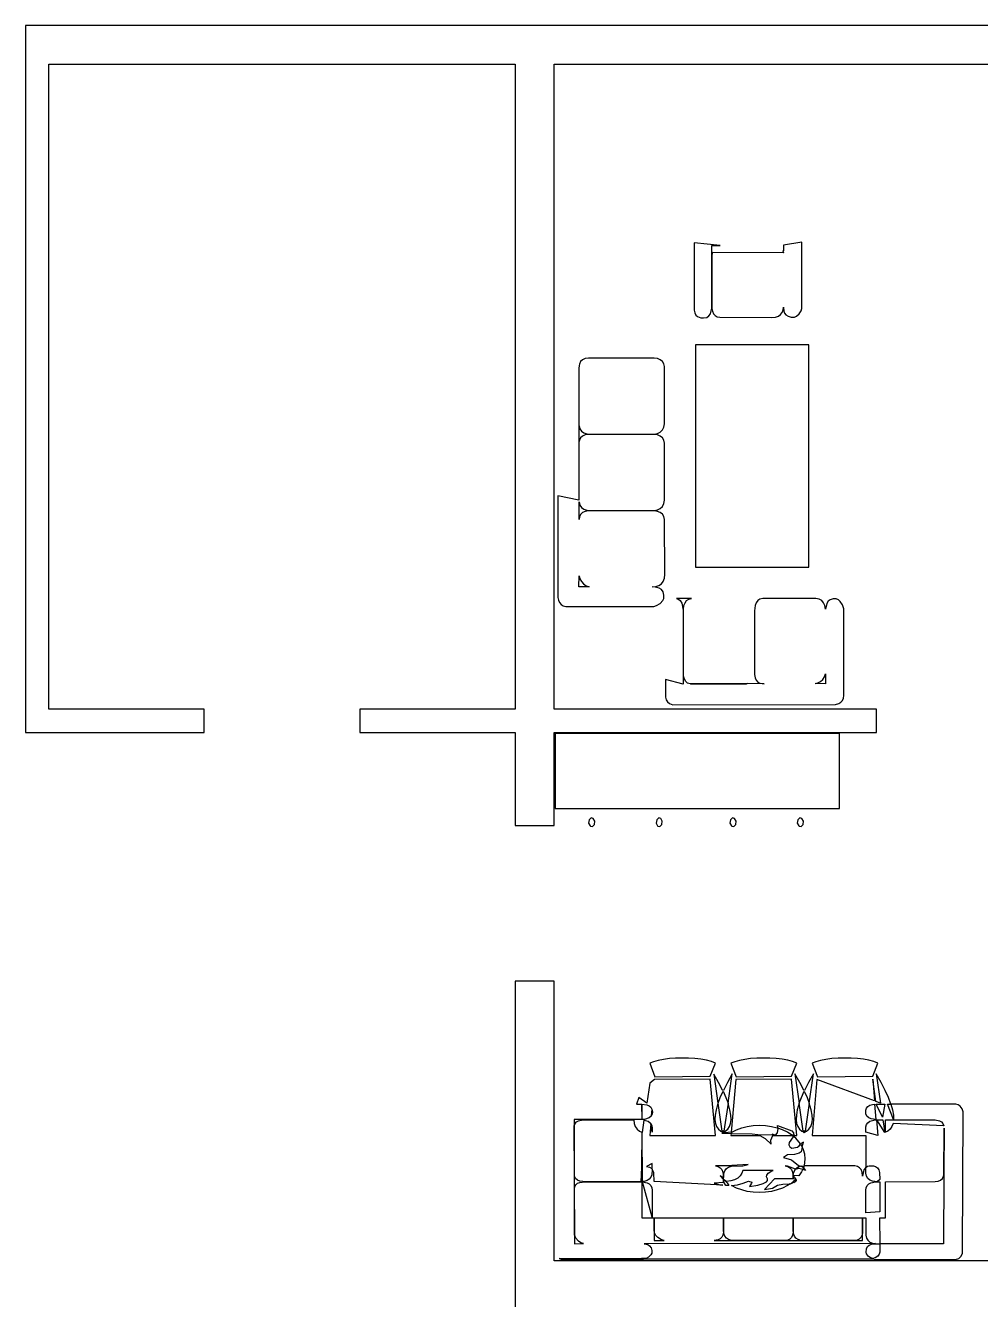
# Model space of a CAD drawing. Header units: metres. Extents: x -12.3 to 21.7, y -8.9 to 7.5.
# Drawn here: x -12.35 to -6.21, y -0.75 to 7.45 of the extents above; entities that cross this region are included whole.
import ezdxf

# ---------------------------------------------------------------- set-up
doc = ezdxf.new("R2010")
doc.units = ezdxf.units.M

msp = doc.modelspace()

# ---------------------------------------------------------------- linework, layer by layer
for p, q in [((10.35, 7.45), (-12.35, 7.45)), ((-12.35, 7.45), (-12.35, 2.9)), ((-12.2, 3.05), (-12.2, 7.2)), ((-12.2, 7.2), (-9.2, 7.2)), ((-9.2, 7.2), (-9.2, 3.05)), ((-8.95, 3.05), (-8.95, 7.2)), ((-8.95, 7.2), (-5.175, 7.2)), ((-7.8821, 6.0344), (-8.0494, 6.0503)), ((-8.0494, 6.0503), (-8.0489, 5.6184)), ((-7.9346, 6.0341), (-7.8821, 6.0344)), ((-7.9346, 5.6314), (-7.9346, 6.0341)), ((-7.9314, 5.9882), (-7.9346, 5.973)), ((-7.4743, 5.9876), (-7.9314, 5.9882)), ((-7.4734, 5.9992), (-7.4769, 5.9998)), ((-7.4769, 5.9998), (-7.4743, 5.9876)), ((-7.3549, 6.0554), (-7.4734, 6.035)), ((-7.4734, 6.035), (-7.4734, 5.9992)), ((-7.3555, 5.6285), (-7.3549, 6.0554)), ((-7.9346, 5.973), (-7.9342, 5.629)), ((-8.0489, 5.6184), (-8.0451, 5.5999)), ((-8.0451, 5.5999), (-8.0377, 5.5861)), ((-8.0377, 5.5861), (-8.027, 5.5765)), ((-8.027, 5.5765), (-8.0057, 5.5688)), ((-7.9676, 5.5711), (-7.953, 5.5805)), ((-7.953, 5.5805), (-7.9434, 5.5935)), ((-7.9434, 5.5935), (-7.9346, 5.6314)), ((-7.9342, 5.629), (-7.9309, 5.6102)), ((-7.9309, 5.6102), (-7.9242, 5.595)), ((-7.9242, 5.595), (-7.914, 5.5834)), ((-7.914, 5.5834), (-7.9002, 5.5756)), ((-7.5257, 5.5732), (-7.5066, 5.5791)), ((-7.5066, 5.5791), (-7.4919, 5.5888)), ((-7.4919, 5.5888), (-7.4816, 5.6022)), ((-7.4816, 5.6022), (-7.4754, 5.6192)), ((-7.4754, 5.6192), (-7.4734, 5.636)), ((-7.4734, 5.636), (-7.4714, 5.6121)), ((-7.4714, 5.6121), (-7.4666, 5.5981)), ((-7.4666, 5.5981), (-7.4577, 5.5866)), ((-7.4577, 5.5866), (-7.4437, 5.5782)), ((-7.4437, 5.5782), (-7.4233, 5.5736)), ((-7.4039, 5.5737), (-7.3908, 5.5787)), ((-7.3908, 5.5787), (-7.3729, 5.5934)), ((-7.3729, 5.5934), (-7.3599, 5.6137)), ((-7.3599, 5.6137), (-7.3555, 5.6285)), ((-8.0057, 5.5688), (-7.9883, 5.5675)), ((-7.9883, 5.5675), (-7.9676, 5.5711)), ((-7.9002, 5.5756), (-7.8827, 5.5717)), ((-7.8827, 5.5717), (-7.5493, 5.5712)), ((-7.5493, 5.5712), (-7.5257, 5.5732)), ((-7.4233, 5.5736), (-7.4039, 5.5737)), ((-7.3103, 5.3951), (-8.0389, 5.3951)), ((-8.0389, 5.3951), (-8.0389, 3.964)), ((-7.3103, 3.964), (-7.3103, 5.3951)), ((-8.7889, 5.2622), (-8.7906, 5.2414)), ((-8.7865, 5.2712), (-8.7889, 5.2622)), ((-8.7788, 5.2865), (-8.7865, 5.2712)), ((-8.7665, 5.2981), (-8.7788, 5.2865)), ((-8.7495, 5.3059), (-8.7665, 5.2981)), ((-8.7271, 5.3098), (-8.7495, 5.3059)), ((-8.3064, 5.3098), (-8.7271, 5.3098)), ((-8.2841, 5.3061), (-8.3064, 5.3098)), ((-8.2661, 5.2988), (-8.2841, 5.3061)), ((-8.2524, 5.2878), (-8.2661, 5.2988)), ((-8.2431, 5.2729), (-8.2524, 5.2878)), ((-8.2384, 5.2542), (-8.2431, 5.2729)), ((-8.2384, 4.8871), (-8.2384, 5.2542)), ((-8.7906, 5.2414), (-8.7902, 4.3955)), ((-8.7889, 4.7724), (-8.7889, 4.8737)), ((-8.7889, 4.8737), (-8.7832, 4.8538)), ((-8.7832, 4.8538), (-8.7732, 4.8387)), ((-8.7732, 4.8387), (-8.7586, 4.828)), ((-8.2661, 4.8332), (-8.2524, 4.8465)), ((-8.2524, 4.8465), (-8.2431, 4.8644)), ((-8.2431, 4.8644), (-8.2384, 4.8871)), ((-8.7865, 4.7813), (-8.7889, 4.7724)), ((-8.7788, 4.7961), (-8.7865, 4.7813)), ((-8.7665, 4.8072), (-8.7788, 4.7961)), ((-8.7495, 4.8145), (-8.7665, 4.8072)), ((-8.7586, 4.828), (-8.739, 4.8217)), ((-8.7271, 4.8182), (-8.7495, 4.8145)), ((-8.739, 4.8217), (-8.7139, 4.8196)), ((-8.3064, 4.8182), (-8.7271, 4.8182)), ((-8.7139, 4.8196), (-8.3064, 4.8201)), ((-8.3064, 4.8201), (-8.2841, 4.8244)), ((-8.2841, 4.8145), (-8.3064, 4.8182)), ((-8.2841, 4.8244), (-8.2661, 4.8332)), ((-8.2661, 4.8072), (-8.2841, 4.8145)), ((-8.2524, 4.7961), (-8.2661, 4.8072)), ((-8.2431, 4.7813), (-8.2524, 4.7961)), ((-8.2384, 4.7626), (-8.2431, 4.7813)), ((-8.2384, 4.3955), (-8.2384, 4.7626)), ((-8.7902, 4.3955), (-8.9255, 4.4235)), ((-8.9255, 4.4235), (-8.9251, 3.7678)), ((-8.7891, 4.271), (-8.7889, 4.3835)), ((-8.7889, 4.3835), (-8.7832, 4.3632)), ((-8.7832, 4.3632), (-8.7732, 4.3476)), ((-8.7732, 4.3476), (-8.7586, 4.3366)), ((-8.2661, 4.3416), (-8.2524, 4.3549)), ((-8.2524, 4.3549), (-8.2431, 4.3728)), ((-8.2431, 4.3728), (-8.2384, 4.3955)), ((-8.7856, 4.2897), (-8.7891, 4.271)), ((-8.7781, 4.3045), (-8.7856, 4.2897)), ((-8.7661, 4.3156), (-8.7781, 4.3045)), ((-8.7493, 4.3229), (-8.7661, 4.3156)), ((-8.7586, 4.3366), (-8.739, 4.3301)), ((-8.7271, 4.3266), (-8.7493, 4.3229)), ((-8.739, 4.3301), (-8.7139, 4.328)), ((-8.3064, 4.3266), (-8.7271, 4.3266)), ((-8.7139, 4.328), (-8.3064, 4.3285)), ((-8.3064, 4.3285), (-8.2841, 4.3328)), ((-8.2841, 4.3229), (-8.3064, 4.3266)), ((-8.2841, 4.3328), (-8.2661, 4.3416)), ((-8.2661, 4.3156), (-8.2841, 4.3229)), ((-8.2524, 4.3045), (-8.2661, 4.3156)), ((-8.2431, 4.2897), (-8.2524, 4.3045)), ((-8.2384, 4.271), (-8.2431, 4.2897)), ((-8.2378, 3.917), (-8.2384, 4.271)), ((-8.0389, 3.964), (-7.3103, 3.964)), ((-8.7896, 3.8364), (-8.7889, 3.908)), ((-8.7889, 3.908), (-8.7836, 3.8895)), ((-8.7836, 3.8895), (-8.7737, 3.8716)), ((-8.7737, 3.8716), (-8.7601, 3.8559)), ((-8.7601, 3.8559), (-8.7433, 3.844)), ((-8.2746, 3.845), (-8.2587, 3.856)), ((-8.2587, 3.856), (-8.2472, 3.8716)), ((-8.2472, 3.8716), (-8.2402, 3.8919)), ((-8.2402, 3.8919), (-8.2378, 3.917)), ((-8.7241, 3.8373), (-8.7896, 3.8364)), ((-8.7433, 3.844), (-8.7241, 3.8373)), ((-8.319, 3.8364), (-8.2947, 3.8385)), ((-8.2986, 3.8355), (-8.319, 3.8364)), ((-8.2726, 3.8291), (-8.2986, 3.8355)), ((-8.2947, 3.8385), (-8.2746, 3.845)), ((-8.2587, 3.8197), (-8.2726, 3.8291)), ((-8.2485, 3.8048), (-8.2587, 3.8197)), ((-8.243, 3.7832), (-8.2485, 3.8048)), ((-8.243, 3.7626), (-8.243, 3.7832)), ((-8.9251, 3.7678), (-8.9214, 3.7503)), ((-8.9214, 3.7503), (-8.9142, 3.7355)), ((-8.9142, 3.7355), (-8.9038, 3.7237)), ((-8.9038, 3.7237), (-8.8904, 3.7154)), ((-8.8904, 3.7154), (-8.8742, 3.7111)), ((-8.8742, 3.7111), (-8.3088, 3.7111)), ((-8.3088, 3.7111), (-8.2908, 3.7159)), ((-8.2908, 3.7159), (-8.2665, 3.7297)), ((-8.2665, 3.7297), (-8.249, 3.7487)), ((-8.249, 3.7487), (-8.243, 3.7626)), ((-8.0657, 3.7622), (-8.1618, 3.7626)), ((-8.1618, 3.7626), (-8.1524, 3.7594)), ((-8.1524, 3.7594), (-8.1379, 3.748)), ((-8.1379, 3.748), (-8.1285, 3.7324)), ((-8.1285, 3.7324), (-8.1197, 3.687)), ((-8.1179, 3.2868), (-8.1175, 3.6942)), ((-8.1175, 3.6942), (-8.1141, 3.7165)), ((-8.1141, 3.7165), (-8.1073, 3.7345)), ((-8.1073, 3.7345), (-8.0969, 3.7482)), ((-8.0969, 3.7482), (-8.0831, 3.7575)), ((-8.0831, 3.7575), (-8.0657, 3.7622)), ((-7.656, 3.7164), (-7.6598, 3.6816)), ((-7.6491, 3.7345), (-7.656, 3.7164)), ((-7.6388, 3.7482), (-7.6491, 3.7345)), ((-7.625, 3.7574), (-7.6388, 3.7482)), ((-7.6076, 3.7621), (-7.625, 3.7574)), ((-7.2655, 3.7621), (-7.6076, 3.7621)), ((-7.2443, 3.7574), (-7.2655, 3.7621)), ((-7.2276, 3.7482), (-7.2443, 3.7574)), ((-7.2153, 3.7345), (-7.2276, 3.7482)), ((-7.2071, 3.7164), (-7.2153, 3.7345)), ((-7.2031, 3.6942), (-7.2071, 3.7164)), ((-7.1959, 3.7308), (-7.2031, 3.6942)), ((-7.1871, 3.7444), (-7.1959, 3.7308)), ((-7.1732, 3.7544), (-7.1871, 3.7444)), ((-7.1531, 3.7598), (-7.1732, 3.7544)), ((-7.1338, 3.7597), (-7.1531, 3.7598)), ((-7.1209, 3.7538), (-7.1338, 3.7597)), ((-7.1087, 3.7431), (-7.1209, 3.7538)), ((-7.0939, 3.7209), (-7.1087, 3.7431)), ((-7.0859, 3.6948), (-7.0939, 3.7209)), ((-7.0853, 3.1376), (-7.0859, 3.6948)), ((-8.1197, 3.687), (-8.1197, 3.2111)), ((-7.6598, 3.6816), (-7.6594, 3.2736)), ((-8.1162, 3.2617), (-8.1179, 3.2868)), ((-8.1197, 3.2111), (-8.2333, 3.2405)), ((-8.2333, 3.2405), (-8.2327, 3.126)), ((-8.1111, 3.242), (-8.1162, 3.2617)), ((-8.1025, 3.2275), (-8.1111, 3.242)), ((-8.0905, 3.2175), (-8.1025, 3.2275)), ((-8.0748, 3.2119), (-8.0905, 3.2175)), ((-7.7099, 3.2125), (-8.0748, 3.2119)), ((-8.0706, 3.2112), (-7.7124, 3.2119)), ((-7.7236, 3.2105), (-8.0706, 3.2112)), ((-7.7124, 3.2119), (-7.7236, 3.2105)), ((-7.7024, 3.2142), (-7.7099, 3.2125)), ((-7.5975, 3.2133), (-7.7024, 3.2142)), ((-7.6594, 3.2736), (-7.656, 3.2517)), ((-7.656, 3.2517), (-7.6491, 3.2353)), ((-7.6491, 3.2353), (-7.6388, 3.2239)), ((-7.6388, 3.2239), (-7.625, 3.2169)), ((-7.625, 3.2169), (-7.5975, 3.2133)), ((-7.2693, 3.2139), (-7.2521, 3.2189)), ((-7.2026, 3.2133), (-7.2693, 3.2139)), ((-7.2521, 3.2189), (-7.2354, 3.2283)), ((-7.2354, 3.2283), (-7.2208, 3.2414)), ((-7.2208, 3.2414), (-7.2097, 3.2577)), ((-7.2097, 3.2577), (-7.2034, 3.2766)), ((-7.2034, 3.2766), (-7.2026, 3.2133)), ((-8.2327, 3.126), (-8.228, 3.1094)), ((-7.0941, 3.1062), (-7.0877, 3.1207)), ((-7.0877, 3.1207), (-7.0853, 3.1376)), ((-11.2, 3.05), (-12.2, 3.05)), ((-11.2, 2.9), (-11.2, 3.05)), ((-9.2, 3.05), (-10.2, 3.05)), ((-10.2, 3.05), (-10.2, 2.9)), ((-6.875, 3.05), (-8.95, 3.05)), ((-8.228, 3.1094), (-8.2192, 3.096)), ((-8.2192, 3.096), (-8.2074, 3.0858)), ((-8.2074, 3.0858), (-8.1854, 3.0768)), ((-8.1854, 3.0768), (-7.1395, 3.0789)), ((-7.1395, 3.0789), (-7.1168, 3.0857)), ((-7.1168, 3.0857), (-7.1041, 3.0945)), ((-7.1041, 3.0945), (-7.0941, 3.1062)), ((-6.875, 2.9), (-6.875, 3.05)), ((-12.35, 2.9), (-11.2, 2.9)), ((-10.2, 2.9), (-9.2, 2.9)), ((-9.2, 2.9), (-9.2, 2.3)), ((-8.95, 2.3), (-8.95, 2.9)), ((-8.95, 2.9), (-6.875, 2.9)), ((-7.114, 2.8939), (-8.9431, 2.8939)), ((-8.9431, 2.8939), (-8.9431, 2.4104)), ((-7.114, 2.4104), (-7.114, 2.8939)), ((-8.9431, 2.4104), (-7.114, 2.4104)), ((-9.2, 2.3), (-8.95, 2.3)), ((-8.7231, 2.3383), (-8.7272, 2.3169)), ((-8.7272, 2.3169), (-8.7174, 2.2979)), ((-8.7106, 2.3495), (-8.7231, 2.3383)), ((-8.7174, 2.2979), (-8.7152, 2.2963)), ((-8.7152, 2.2963), (-8.7024, 2.295)), ((-8.6973, 2.3457), (-8.7106, 2.3495)), ((-8.7024, 2.295), (-8.6896, 2.3076)), ((-8.6874, 2.3281), (-8.6973, 2.3457)), ((-8.6896, 2.3076), (-8.6874, 2.3281)), ((-8.2892, 2.3383), (-8.2933, 2.3169)), ((-8.2933, 2.3169), (-8.2835, 2.2979)), ((-8.2767, 2.3495), (-8.2892, 2.3383)), ((-8.2835, 2.2979), (-8.2813, 2.2963)), ((-8.2813, 2.2963), (-8.2685, 2.295)), ((-8.2634, 2.3457), (-8.2767, 2.3495)), ((-8.2685, 2.295), (-8.2556, 2.3076)), ((-8.2535, 2.3281), (-8.2634, 2.3457)), ((-8.2556, 2.3076), (-8.2535, 2.3281)), ((-7.8144, 2.3383), (-7.8186, 2.3169)), ((-7.8186, 2.3169), (-7.8088, 2.2979)), ((-7.802, 2.3495), (-7.8144, 2.3383)), ((-7.8088, 2.2979), (-7.8066, 2.2963)), ((-7.8066, 2.2963), (-7.7938, 2.295)), ((-7.7887, 2.3457), (-7.802, 2.3495)), ((-7.7938, 2.295), (-7.7809, 2.3076)), ((-7.7788, 2.3281), (-7.7887, 2.3457)), ((-7.7809, 2.3076), (-7.7788, 2.3281)), ((-7.3806, 2.3383), (-7.3847, 2.3169)), ((-7.3847, 2.3169), (-7.3749, 2.2979)), ((-7.3681, 2.3495), (-7.3806, 2.3383)), ((-7.3749, 2.2979), (-7.3727, 2.2963)), ((-7.3727, 2.2963), (-7.3599, 2.295)), ((-7.3548, 2.3457), (-7.3681, 2.3495)), ((-7.3599, 2.295), (-7.347, 2.3076)), ((-7.3449, 2.3281), (-7.3548, 2.3457)), ((-7.347, 2.3076), (-7.3449, 2.3281)), ((-8.95, 1.3), (-9.2, 1.3)), ((-9.2, 1.3), (-9.2, -2.8)), ((-8.95, -0.5), (-8.95, 1.3)), ((-8.3102, 0.7804), (-8.3345, 0.7703)), ((-8.3345, 0.7703), (-8.3009, 0.683)), ((-8.2803, 0.7888), (-8.3102, 0.7804)), ((-8.2458, 0.7956), (-8.2803, 0.7888)), ((-8.2079, 0.8006), (-8.2458, 0.7956)), ((-8.1677, 0.8038), (-8.2079, 0.8006)), ((-8.0845, 0.8044), (-8.1677, 0.8038)), ((-8.0437, 0.8018), (-8.0845, 0.8044)), ((-8.0049, 0.7971), (-8.0437, 0.8018)), ((-7.9691, 0.7903), (-8.0049, 0.7971)), ((-7.9376, 0.7814), (-7.9691, 0.7903)), ((-7.9449, 0.6871), (-7.9112, 0.7703)), ((-7.9112, 0.7703), (-7.9376, 0.7814)), ((-7.7876, 0.7804), (-7.8119, 0.7703)), ((-7.8119, 0.7703), (-7.7783, 0.683)), ((-7.7576, 0.7888), (-7.7876, 0.7804)), ((-7.7232, 0.7956), (-7.7576, 0.7888)), ((-7.6853, 0.8006), (-7.7232, 0.7956)), ((-7.6451, 0.8038), (-7.6853, 0.8006)), ((-7.5619, 0.8044), (-7.6451, 0.8038)), ((-7.5211, 0.8018), (-7.5619, 0.8044)), ((-7.4823, 0.7971), (-7.5211, 0.8018)), ((-7.4465, 0.7903), (-7.4823, 0.7971)), ((-7.415, 0.7814), (-7.4465, 0.7903)), ((-7.4223, 0.6871), (-7.3886, 0.7703)), ((-7.3886, 0.7703), (-7.415, 0.7814)), ((-7.265, 0.7804), (-7.2893, 0.7703)), ((-7.2893, 0.7703), (-7.2557, 0.683)), ((-7.2351, 0.7888), (-7.265, 0.7804)), ((-7.2006, 0.7956), (-7.2351, 0.7888)), ((-7.1627, 0.8006), (-7.2006, 0.7956)), ((-7.1225, 0.8038), (-7.1627, 0.8006)), ((-7.0393, 0.8044), (-7.1225, 0.8038)), ((-6.9985, 0.8018), (-7.0393, 0.8044)), ((-6.9597, 0.7971), (-6.9985, 0.8018)), ((-6.924, 0.7903), (-6.9597, 0.7971)), ((-6.8924, 0.7814), (-6.924, 0.7903)), ((-6.8997, 0.6871), (-6.8661, 0.7703)), ((-6.8661, 0.7703), (-6.8924, 0.7814)), ((-8.3034, 0.6666), (-8.3344, 0.6432)), ((-7.9449, 0.6693), (-8.3034, 0.6666)), ((-8.3009, 0.683), (-7.9449, 0.6871)), ((-7.9113, 0.3051), (-7.9449, 0.6693)), ((-7.891, 0.6464), (-7.9221, 0.6995)), ((-7.9221, 0.6995), (-7.8951, 0.5138)), ((-7.8032, 0.702), (-7.8347, 0.6464)), ((-7.8306, 0.5138), (-7.8032, 0.702)), ((-7.7808, 0.6666), (-7.8101, 0.3264)), ((-7.4223, 0.6693), (-7.7808, 0.6666)), ((-7.7783, 0.683), (-7.4223, 0.6871)), ((-7.3887, 0.3051), (-7.4223, 0.6693)), ((-7.3684, 0.6464), (-7.3999, 0.702)), ((-7.3999, 0.702), (-7.3725, 0.5138)), ((-7.2806, 0.702), (-7.3121, 0.6464)), ((-7.308, 0.5138), (-7.2806, 0.702)), ((-7.2582, 0.6666), (-7.2893, 0.3051)), ((-6.8892, 0.5285), (-7.2582, 0.6666)), ((-7.2557, 0.683), (-6.8997, 0.6871)), ((-6.8799, 0.525), (-6.8997, 0.6693)), ((-6.8997, 0.6693), (-6.8892, 0.5285)), ((-6.8458, 0.6464), (-6.8773, 0.702)), ((-6.8773, 0.702), (-6.8499, 0.5138)), ((-8.3344, 0.6432), (-8.3532, 0.5138)), ((-7.8654, 0.5964), (-7.891, 0.6464)), ((-7.8814, 0.5492), (-7.8628, 0.5908)), ((-7.8607, 0.5955), (-7.8654, 0.5964)), ((-7.8628, 0.5908), (-7.8442, 0.5492)), ((-7.8347, 0.6464), (-7.8607, 0.5955)), ((-7.3429, 0.5964), (-7.3684, 0.6464)), ((-7.3589, 0.5492), (-7.3403, 0.5908)), ((-7.3381, 0.5955), (-7.3429, 0.5964)), ((-7.3403, 0.5908), (-7.3216, 0.5492)), ((-7.3121, 0.6464), (-7.3381, 0.5955)), ((-6.8198, 0.5955), (-6.8458, 0.6464)), ((-6.799, 0.5492), (-6.8198, 0.5955)), ((-8.404, 0.5492), (-8.4197, 0.5074)), ((-8.4197, 0.5074), (-8.385, 0.5068)), ((-8.3532, 0.5138), (-8.404, 0.5492)), ((-8.385, 0.5068), (-8.3854, 0.4079)), ((-8.3847, 0.5068), (-8.3526, 0.5031)), ((-8.3839, 0.4079), (-8.3847, 0.5068)), ((-8.3526, 0.5031), (-8.3375, 0.4967)), ((-8.3375, 0.4967), (-8.327, 0.4875)), ((-7.8951, 0.5138), (-7.9078, 0.4701)), ((-7.8949, 0.5131), (-7.8814, 0.5492)), ((-7.8687, 0.333), (-7.8949, 0.5131)), ((-7.8307, 0.5131), (-7.8569, 0.333)), ((-7.8442, 0.5492), (-7.8307, 0.5131)), ((-7.8179, 0.4701), (-7.8306, 0.5138)), ((-7.3725, 0.5138), (-7.3852, 0.4701)), ((-7.3724, 0.5131), (-7.3589, 0.5492)), ((-7.3462, 0.333), (-7.3724, 0.5131)), ((-7.3081, 0.5131), (-7.3343, 0.333)), ((-7.3216, 0.5492), (-7.3081, 0.5131)), ((-7.2953, 0.4701), (-7.308, 0.5138)), ((-6.9392, 0.482), (-6.9308, 0.4924)), ((-6.9308, 0.4924), (-6.9181, 0.5002)), ((-6.9181, 0.5002), (-6.9004, 0.5051)), ((-6.9004, 0.5051), (-6.8876, 0.5065)), ((-6.8876, 0.5065), (-6.8803, 0.408)), ((-6.8499, 0.5138), (-6.8799, 0.525)), ((-6.8774, 0.5068), (-6.8222, 0.5068)), ((-6.8367, 0.4232), (-6.8774, 0.5068)), ((-6.8222, 0.5068), (-6.8367, 0.4232)), ((-6.8044, 0.5068), (-6.7832, 0.5068)), ((-6.7655, 0.4083), (-6.8044, 0.5068)), ((-6.7834, 0.5074), (-6.799, 0.5492)), ((-6.3644, 0.5063), (-6.7834, 0.5074)), ((-6.7832, 0.5068), (-6.7727, 0.4701)), ((-6.3493, 0.5021), (-6.3644, 0.5063)), ((-6.3371, 0.4945), (-6.3493, 0.5021)), ((-6.3244, 0.4782), (-6.3371, 0.4945)), ((-8.3384, 0.4191), (-8.3684, 0.4094)), ((-8.3258, 0.4294), (-8.3384, 0.4191)), ((-8.327, 0.4875), (-8.3206, 0.4758)), ((-8.3206, 0.4758), (-8.3258, 0.4294)), ((-8.3212, 0.4363), (-8.3187, 0.4691)), ((-8.3183, 0.4445), (-8.3212, 0.4363)), ((-8.3187, 0.4691), (-8.3172, 0.4541)), ((-8.3172, 0.4541), (-8.3183, 0.4445)), ((-7.9137, 0.4371), (-7.915, 0.4083)), ((-7.9078, 0.4701), (-7.9137, 0.4371)), ((-7.812, 0.4371), (-7.8179, 0.4701)), ((-7.8106, 0.4083), (-7.812, 0.4371)), ((-7.3911, 0.4371), (-7.3924, 0.4083)), ((-7.3852, 0.4701), (-7.3911, 0.4371)), ((-7.2894, 0.4371), (-7.2953, 0.4701)), ((-7.2881, 0.4083), (-7.2894, 0.4371)), ((-6.9442, 0.4445), (-6.9439, 0.4691)), ((-6.9367, 0.4294), (-6.9442, 0.4445)), ((-6.9439, 0.4691), (-6.9392, 0.482)), ((-6.9241, 0.4191), (-6.9367, 0.4294)), ((-6.9089, 0.4127), (-6.9241, 0.4191)), ((-6.8803, 0.408), (-6.9089, 0.4127)), ((-6.7727, 0.4701), (-6.7668, 0.4371)), ((-6.7668, 0.4371), (-6.7655, 0.4083)), ((-6.3186, 0.4581), (-6.3244, 0.4782)), ((-6.3212, -0.4387), (-6.3186, 0.4581)), ((-8.8205, 0.4079), (-8.8211, 0.0629)), ((-8.3854, 0.4079), (-8.8205, 0.4079)), ((-8.8199, 0.3688), (-8.8147, 0.3824)), ((-8.8178, 0.0445), (-8.8199, 0.3688)), ((-8.8147, 0.3824), (-8.8057, 0.3929)), ((-8.8057, 0.3929), (-8.7924, 0.4004)), ((-8.7924, 0.4004), (-8.7637, 0.4059)), ((-8.7637, 0.4059), (-8.4373, 0.4063)), ((-8.4373, 0.4063), (-8.4344, 0.3838)), ((-8.4344, 0.3838), (-8.427, 0.3633)), ((-8.427, 0.3633), (-8.4154, 0.3468)), ((-8.4154, 0.3468), (-8.3999, 0.3343)), ((-8.3999, 0.3343), (-8.3857, 0.3279)), ((-8.3684, 0.4094), (-8.3839, 0.4079)), ((-8.3806, 0.3256), (-8.3691, 0.4046)), ((-8.3691, 0.4046), (-8.3439, 0.397)), ((-8.3439, 0.397), (-8.3315, 0.388)), ((-8.3278, 0.3836), (-8.3345, 0.3051)), ((-8.3315, 0.388), (-8.3278, 0.3836)), ((-8.3268, 0.3824), (-8.3204, 0.3688)), ((-8.3182, 0.327), (-8.3268, 0.3824)), ((-8.3204, 0.3688), (-8.3182, 0.352)), ((-8.3182, 0.352), (-8.3182, 0.327)), ((-7.915, 0.4083), (-7.9118, 0.3838)), ((-7.9118, 0.3838), (-7.9044, 0.3633)), ((-7.9044, 0.3633), (-7.8928, 0.3468)), ((-7.8928, 0.3468), (-7.8773, 0.3343)), ((-7.8773, 0.3343), (-7.8684, 0.3303)), ((-7.8569, 0.333), (-7.8687, 0.333)), ((-7.8684, 0.3303), (-7.8677, 0.3256)), ((-7.858, 0.3256), (-7.8573, 0.3303)), ((-7.8573, 0.3303), (-7.8483, 0.3343)), ((-7.8483, 0.3343), (-7.8328, 0.3468)), ((-7.8328, 0.3468), (-7.8212, 0.3633)), ((-7.8212, 0.3633), (-7.8138, 0.3838)), ((-7.8138, 0.3838), (-7.8106, 0.4083)), ((-7.807, 0.3266), (-7.7759, 0.3422)), ((-7.7759, 0.3422), (-7.7423, 0.3548)), ((-7.7423, 0.3548), (-7.7064, 0.3641)), ((-7.7064, 0.3641), (-7.6686, 0.3699)), ((-7.6686, 0.3699), (-7.6292, 0.3718)), ((-7.6292, 0.3718), (-7.5889, 0.3699)), ((-7.5889, 0.3699), (-7.5503, 0.3641)), ((-7.5503, 0.3641), (-7.5137, 0.3548)), ((-7.5137, 0.3548), (-7.5103, 0.3504)), ((-7.5103, 0.3504), (-7.5137, 0.3237)), ((-7.5106, 0.3536), (-7.5132, 0.3695)), ((-7.5132, 0.3695), (-7.4191, 0.3359)), ((-7.4797, 0.3422), (-7.5106, 0.3536)), ((-7.4484, 0.3266), (-7.4797, 0.3422)), ((-7.4191, 0.3359), (-7.41, 0.3227)), ((-7.3924, 0.4083), (-7.3892, 0.3838)), ((-7.3892, 0.3838), (-7.3818, 0.3633)), ((-7.3818, 0.3633), (-7.3703, 0.3468)), ((-7.3703, 0.3468), (-7.3547, 0.3343)), ((-7.3547, 0.3343), (-7.3458, 0.3303)), ((-7.3343, 0.333), (-7.3462, 0.333)), ((-7.3458, 0.3303), (-7.3451, 0.3256)), ((-7.3354, 0.3256), (-7.3347, 0.3303)), ((-7.3347, 0.3303), (-7.3258, 0.3343)), ((-7.3258, 0.3343), (-7.3103, 0.3468)), ((-7.3103, 0.3468), (-7.2987, 0.3633)), ((-7.2987, 0.3633), (-7.2912, 0.3838)), ((-7.2912, 0.3838), (-7.2881, 0.4083)), ((-6.9443, 0.327), (-6.9437, 0.3608)), ((-6.9437, 0.3608), (-6.9395, 0.376)), ((-6.9395, 0.376), (-6.931, 0.388)), ((-6.931, 0.388), (-6.9186, 0.397)), ((-6.9186, 0.397), (-6.8925, 0.4048)), ((-6.8925, 0.4048), (-6.8754, 0.4061)), ((-6.8754, 0.4061), (-6.866, 0.3051)), ((-6.8743, 0.4062), (-6.8342, 0.4063)), ((-6.8225, 0.3256), (-6.8743, 0.4062)), ((-6.8342, 0.4063), (-6.8225, 0.3256)), ((-6.8171, 0.4063), (-6.4988, 0.4059)), ((-6.8171, 0.328), (-6.8171, 0.4063)), ((-6.8032, 0.3343), (-6.8171, 0.328)), ((-6.7876, 0.3468), (-6.8032, 0.3343)), ((-6.7761, 0.3633), (-6.7876, 0.3468)), ((-6.7687, 0.3838), (-6.7761, 0.3633)), ((-6.4426, 0.3688), (-6.7687, 0.3838)), ((-6.4988, 0.4059), (-6.4701, 0.4004)), ((-6.4701, 0.4004), (-6.4568, 0.3929)), ((-6.4568, 0.3929), (-6.4478, 0.3824)), ((-6.4478, 0.3824), (-6.4426, 0.3688)), ((-6.4426, 0.0532), (-6.441, 0.352)), ((-6.441, 0.352), (-6.4414, 0.0629)), ((-8.3857, 0.3279), (-8.3865, 0.1008)), ((-8.3806, 0.0086), (-8.3832, 0.3268)), ((-8.3832, 0.3268), (-8.3806, 0.3256)), ((-8.3345, 0.3051), (-7.9113, 0.3051)), ((-7.8101, 0.3264), (-7.8713, 0.3214)), ((-7.8713, 0.3214), (-7.8109, 0.3175)), ((-7.8677, 0.3256), (-7.8628, 0.3278)), ((-7.8628, 0.3278), (-7.858, 0.3256)), ((-7.8109, 0.3175), (-7.8119, 0.3051)), ((-7.8119, 0.3051), (-7.6265, 0.3051)), ((-7.8058, 0.3172), (-7.807, 0.3266)), ((-7.6747, 0.315), (-7.8058, 0.3172)), ((-7.6387, 0.3089), (-7.6747, 0.315)), ((-7.5428, 0.3069), (-7.6387, 0.3089)), ((-7.6265, 0.3051), (-7.5918, 0.2867)), ((-7.5918, 0.2867), (-7.554, 0.25)), ((-7.5558, 0.2757), (-7.5429, 0.3051)), ((-7.554, 0.25), (-7.5558, 0.2757)), ((-7.5281, 0.3087), (-7.5461, 0.3138)), ((-7.5461, 0.3138), (-7.5428, 0.3069)), ((-7.5429, 0.3051), (-7.4174, 0.3051)), ((-7.5137, 0.3237), (-7.5281, 0.3087)), ((-7.4201, 0.3083), (-7.4484, 0.3266)), ((-7.4372, 0.2597), (-7.4399, 0.2455)), ((-7.4109, 0.2974), (-7.4372, 0.2597)), ((-7.4082, 0.3079), (-7.4201, 0.3083)), ((-7.4174, 0.3051), (-7.4109, 0.2974)), ((-7.4101, 0.2999), (-7.4087, 0.3051)), ((-7.3954, 0.2876), (-7.4101, 0.2999)), ((-7.41, 0.3227), (-7.4082, 0.3079)), ((-7.4087, 0.3051), (-7.3887, 0.3051)), ((-7.3641, 0.2517), (-7.3954, 0.2876)), ((-7.3721, 0.2396), (-7.365, 0.2508)), ((-7.365, 0.2508), (-7.3574, 0.2397)), ((-7.3455, 0.2628), (-7.3641, 0.2517)), ((-7.354, 0.2326), (-7.3455, 0.2628)), ((-7.3451, 0.3256), (-7.3403, 0.3278)), ((-7.3403, 0.3278), (-7.3354, 0.3256)), ((-7.2893, 0.3051), (-6.9443, 0.3051)), ((-6.866, 0.3051), (-6.9443, 0.327)), ((-6.9443, 0.3051), (-6.9443, 0.104)), ((-7.4474, 0.1804), (-7.474, 0.1642)), ((-7.474, 0.1642), (-7.4232, 0.1487)), ((-7.4023, 0.1834), (-7.4474, 0.1804)), ((-7.4399, 0.2455), (-7.4338, 0.2333)), ((-7.4338, 0.2333), (-7.4191, 0.2233)), ((-7.4191, 0.2233), (-7.383, 0.23)), ((-7.3722, 0.1918), (-7.4023, 0.1834)), ((-7.383, 0.23), (-7.3721, 0.2396)), ((-7.361, 0.2011), (-7.3722, 0.1918)), ((-7.3543, 0.2316), (-7.361, 0.2011)), ((-7.3574, 0.2397), (-7.3543, 0.2316)), ((-7.3449, 0.2131), (-7.354, 0.2326)), ((-7.3372, 0.1852), (-7.3449, 0.2131)), ((-7.3345, 0.1561), (-7.3372, 0.1852)), ((-8.3865, 0.1008), (-8.3921, 0.0081)), ((-8.3182, 0.1251), (-8.355, 0.106)), ((-8.355, 0.106), (-8.3353, 0.1012)), ((-8.3353, 0.1012), (-8.3217, 0.0923)), ((-8.3217, 0.0923), (-8.3182, 0.0877)), ((-8.3182, 0.0877), (-8.3204, 0.0532)), ((-8.3182, 0.0882), (-8.3182, 0.1251)), ((-8.3132, 0.0801), (-8.3182, 0.0882)), ((-7.7909, 0.1107), (-7.9108, 0.1099)), ((-7.9108, 0.1099), (-7.8938, 0.1058)), ((-7.8938, 0.1058), (-7.8803, 0.0978)), ((-7.8803, 0.0978), (-7.8702, 0.0858)), ((-7.8702, 0.0858), (-7.8635, 0.0701)), ((-7.851, 0.0785), (-7.841, 0.0923)), ((-7.841, 0.0923), (-7.8268, 0.1023)), ((-7.8268, 0.1023), (-7.8083, 0.1084)), ((-7.8083, 0.1084), (-7.7345, 0.1102)), ((-7.7017, 0.1197), (-7.8053, 0.1117)), ((-7.8053, 0.1117), (-7.7909, 0.1107)), ((-7.7345, 0.1102), (-7.7017, 0.1197)), ((-7.4488, 0.1091), (-7.4631, 0.1099)), ((-7.4631, 0.1099), (-7.4461, 0.1058)), ((-7.3963, 0.089), (-7.4488, 0.1091)), ((-7.4461, 0.1058), (-7.4326, 0.0978)), ((-7.4326, 0.0978), (-7.4225, 0.0858)), ((-7.4232, 0.1487), (-7.3773, 0.1121)), ((-7.4225, 0.0858), (-7.4158, 0.0701)), ((-7.4068, 0.0701), (-7.3961, 0.089)), ((-7.3791, 0.1023), (-7.3963, 0.089)), ((-7.3961, 0.089), (-7.3747, 0.0946)), ((-7.3616, 0.1082), (-7.3791, 0.1023)), ((-7.3773, 0.1121), (-7.3616, 0.1082)), ((-7.3747, 0.0946), (-7.3742, 0.0964)), ((-7.3742, 0.0964), (-7.3495, 0.0881)), ((-7.3606, 0.1084), (-7.3415, 0.1103)), ((-7.3449, 0.098), (-7.3606, 0.1084)), ((-7.3495, 0.0881), (-7.3574, 0.0711)), ((-7.3464, 0.0868), (-7.3449, 0.0978)), ((-7.3329, 0.0806), (-7.3464, 0.0868)), ((-7.3415, 0.1103), (-7.3449, 0.098)), ((-7.3449, 0.0978), (-7.3329, 0.0806)), ((-7.3378, 0.1104), (-7.3345, 0.1561)), ((-7.0155, 0.1099), (-7.3378, 0.1104)), ((-6.9984, 0.1058), (-7.0155, 0.1099)), ((-6.9849, 0.0978), (-6.9984, 0.1058)), ((-6.9748, 0.0858), (-6.9849, 0.0978)), ((-6.9681, 0.0701), (-6.9748, 0.0858)), ((-6.9559, 0.0841), (-6.9645, 0.0445)), ((-6.9467, 0.0977), (-6.9559, 0.0841)), ((-6.9443, 0.104), (-6.9467, 0.0977)), ((-6.9443, 0.0998), (-6.9325, 0.1076)), ((-6.9437, 0.0629), (-6.9443, 0.0998)), ((-6.9325, 0.1076), (-6.9233, 0.1104)), ((-6.9233, 0.1104), (-6.8957, 0.11)), ((-6.8957, 0.11), (-6.8813, 0.1056)), ((-6.8813, 0.1056), (-6.8695, 0.0975)), ((-6.8695, 0.0975), (-6.8608, 0.0854)), ((-6.8608, 0.0854), (-6.8553, 0.0685)), ((-8.8211, 0.0629), (-8.8196, 0.0521)), ((-8.8196, 0.0521), (-8.8185, -0.3909)), ((-8.8107, 0.0299), (-8.8178, 0.0445)), ((-8.7996, 0.0191), (-8.8107, 0.0299)), ((-8.784, 0.0121), (-8.7996, 0.0191)), ((-8.7985, -0.0019), (-8.7836, 0.004)), ((-8.7637, 0.0086), (-8.784, 0.0121)), ((-8.7836, 0.004), (-8.7516, 0.0073)), ((-8.3921, 0.0081), (-8.7637, 0.0086)), ((-8.7516, 0.0073), (-8.3849, 0.0071)), ((-8.3849, 0.0071), (-8.3849, -0.2245)), ((-8.37, 0.0099), (-8.3806, 0.0086)), ((-8.3806, 0.0069), (-8.3517, 0.0014)), ((-8.3182, -0.221), (-8.3806, 0.0069)), ((-8.3517, 0.0152), (-8.37, 0.0099)), ((-8.3372, 0.0241), (-8.3517, 0.0152)), ((-8.3517, 0.0014), (-8.3372, -0.006)), ((-8.3268, 0.0367), (-8.3372, 0.0241)), ((-8.3204, 0.0532), (-8.3268, 0.0367)), ((-8.3086, 0.0655), (-8.3132, 0.0801)), ((-8.3066, 0.0089), (-8.3086, 0.0655)), ((-7.864, -0.0139), (-8.3066, 0.0089)), ((-7.8598, 0.0021), (-7.9193, -0.0017)), ((-7.8598, 0.0352), (-7.8808, 0.0459)), ((-7.8808, 0.0459), (-7.8598, 0.0227)), ((-7.8635, 0.0701), (-7.8598, 0.0352)), ((-7.8598, 0.0227), (-7.8598, 0.0021)), ((-7.8589, 0.0222), (-7.857, 0.0609)), ((-7.8407, 0.0103), (-7.8589, 0.0222)), ((-7.8589, 0.0089), (-7.8589, 0.022)), ((-7.8589, 0.022), (-7.835, 0.0018)), ((-7.8453, -0.0156), (-7.8589, 0.0089)), ((-7.857, 0.0609), (-7.851, 0.0785)), ((-7.8121, 0.0138), (-7.8407, 0.0103)), ((-7.835, 0.0018), (-7.8264, -0.0162)), ((-7.788, 0.0208), (-7.8121, 0.0138)), ((-7.7682, 0.0312), (-7.788, 0.0208)), ((-7.7527, 0.0451), (-7.7682, 0.0312)), ((-7.7415, 0.0625), (-7.7527, 0.0451)), ((-7.7358, 0.0796), (-7.7415, 0.0625)), ((-7.5399, 0.0806), (-7.7358, 0.0796)), ((-7.7335, -0.0017), (-7.6982, 0.0122)), ((-7.6982, 0.0122), (-7.678, 0.0048)), ((-7.678, 0.0048), (-7.6802, -0.002)), ((-7.6044, -0.0043), (-7.5833, 0.0081)), ((-7.5305, 0.027), (-7.5963, -0.0412)), ((-7.5833, 0.0081), (-7.5769, 0.017)), ((-7.5825, 0.0404), (-7.5818, 0.0496)), ((-7.5767, 0.0261), (-7.5825, 0.0404)), ((-7.5818, 0.0496), (-7.5733, 0.0624)), ((-7.5769, 0.017), (-7.5767, 0.0261)), ((-7.5733, 0.0624), (-7.5484, 0.0774)), ((-7.5484, 0.0774), (-7.5399, 0.0806)), ((-7.4121, 0.0258), (-7.5305, 0.027)), ((-7.4282, -0.0045), (-7.4121, 0.0085)), ((-7.4121, 0.0022), (-7.4163, -0.0021)), ((-7.4158, 0.0701), (-7.4121, 0.0398)), ((-7.4121, 0.0398), (-7.4121, 0.0258)), ((-7.4121, 0.0085), (-7.4121, 0.0022)), ((-7.4112, 0.0258), (-7.4109, 0.0456)), ((-7.3935, 0.0256), (-7.4112, 0.0258)), ((-7.4112, 0.0093), (-7.3933, 0.025)), ((-7.4067, 0.0009), (-7.4112, 0.0093)), ((-7.4109, 0.0474), (-7.4068, 0.0701)), ((-7.3743, 0.0459), (-7.4109, 0.0474)), ((-7.4109, 0.0456), (-7.398, 0.0325)), ((-7.3944, 0.0088), (-7.4067, 0.0009)), ((-7.398, 0.0325), (-7.3935, 0.0256)), ((-7.3917, 0.0138), (-7.3944, 0.0088)), ((-7.3933, 0.025), (-7.3914, 0.0194)), ((-7.3914, 0.0194), (-7.3917, 0.0138)), ((-7.3574, 0.0711), (-7.3743, 0.0459)), ((-6.9645, 0.0445), (-6.9681, 0.0701)), ((-6.9395, 0.0445), (-6.9437, 0.0629)), ((-6.931, 0.0299), (-6.9395, 0.0445)), ((-6.9186, 0.0191), (-6.931, 0.0299)), ((-6.9253, -0.006), (-6.9108, 0.0014)), ((-6.9021, 0.0121), (-6.9186, 0.0191)), ((-6.9108, 0.0014), (-6.8819, 0.0069)), ((-6.8704, 0.0081), (-6.9021, 0.0121)), ((-6.8819, 0.0069), (-6.8534, 0.0073)), ((-6.8534, 0.0219), (-6.8704, 0.0081)), ((-6.8553, 0.0685), (-6.8534, 0.0219)), ((-6.8534, 0.0073), (-6.8534, -0.1861)), ((-6.8171, 0.0081), (-6.4988, 0.0086)), ((-6.8171, -0.2245), (-6.8171, 0.0081)), ((-6.4988, 0.0086), (-6.4785, 0.0121)), ((-6.4785, 0.0121), (-6.4629, 0.0191)), ((-6.4629, 0.0191), (-6.4518, 0.0299)), ((-6.4518, 0.0299), (-6.4447, 0.0445)), ((-6.4447, 0.0445), (-6.4429, 0.0522)), ((-6.4429, 0.0522), (-6.444, -0.3909)), ((-6.4414, 0.0629), (-6.4426, 0.0532)), ((-8.8182, -0.0382), (-8.8153, -0.023)), ((-8.8179, -0.3327), (-8.8182, -0.0382)), ((-8.8153, -0.023), (-8.8088, -0.0109)), ((-8.8088, -0.0109), (-8.7985, -0.0019)), ((-8.3372, -0.006), (-8.3268, -0.0166)), ((-8.3268, -0.0166), (-8.3204, -0.0302)), ((-8.3204, -0.0302), (-8.3182, -0.0469)), ((-8.3182, -0.0469), (-8.3182, -0.221)), ((-7.9193, -0.0017), (-7.8826, -0.011)), ((-7.8826, -0.011), (-7.864, -0.0139)), ((-7.8264, -0.0162), (-7.8453, -0.0156)), ((-7.8076, -0.0156), (-7.7702, -0.011)), ((-7.7759, -0.0323), (-7.8076, -0.0156)), ((-7.7423, -0.0449), (-7.7759, -0.0323)), ((-7.7702, -0.011), (-7.7335, -0.0017)), ((-7.7064, -0.0542), (-7.7423, -0.0449)), ((-7.6686, -0.06), (-7.7064, -0.0542)), ((-7.6802, -0.002), (-7.6927, -0.0232)), ((-7.6927, -0.0232), (-7.6386, -0.0149)), ((-7.6292, -0.062), (-7.6686, -0.06)), ((-7.6386, -0.0149), (-7.6044, -0.0043)), ((-7.5889, -0.06), (-7.6292, -0.062)), ((-7.5963, -0.0412), (-7.5453, -0.0341)), ((-7.5503, -0.0542), (-7.5889, -0.06)), ((-7.5137, -0.0449), (-7.5503, -0.0542)), ((-7.5453, -0.0341), (-7.513, -0.0146)), ((-7.4797, -0.0323), (-7.5137, -0.0449)), ((-7.513, -0.0146), (-7.4772, -0.0075)), ((-7.4484, -0.0166), (-7.4797, -0.0323)), ((-7.4772, -0.0075), (-7.43, -0.0047)), ((-7.43, -0.0047), (-7.4484, -0.0166)), ((-7.4163, -0.0021), (-7.4282, -0.0045)), ((-6.9443, -0.0469), (-6.9421, -0.0302)), ((-6.9443, -0.1912), (-6.9443, -0.0469)), ((-6.9421, -0.0302), (-6.9358, -0.0166)), ((-6.9358, -0.0166), (-6.9253, -0.006)), ((-8.3849, -0.2245), (-8.3066, -0.2245)), ((-8.3066, -0.2245), (-8.3066, -0.37)), ((-8.3066, -0.3041), (-8.3066, -0.2245)), ((-8.3066, -0.2245), (-7.8598, -0.2245)), ((-7.8598, -0.2245), (-7.8602, -0.3156)), ((-7.8589, -0.3041), (-7.8589, -0.2245)), ((-7.8589, -0.2245), (-7.4121, -0.2245)), ((-7.4121, -0.2245), (-7.4125, -0.3157)), ((-7.4112, -0.3041), (-7.4112, -0.2245)), ((-7.4112, -0.2245), (-6.9648, -0.2245)), ((-6.9648, -0.2245), (-6.9649, -0.3157)), ((-6.9645, -0.37), (-6.9644, -0.2245)), ((-6.9644, -0.2245), (-6.9443, -0.2245)), ((-6.8534, -0.1861), (-6.9443, -0.1912)), ((-6.9443, -0.2245), (-6.9437, -0.3361)), ((-6.8525, -0.3909), (-6.8534, -0.2245)), ((-6.8534, -0.2245), (-6.8171, -0.2245)), ((-8.3034, -0.3216), (-8.3066, -0.3041)), ((-8.2947, -0.3373), (-8.3034, -0.3216)), ((-7.8602, -0.3156), (-7.8635, -0.335)), ((-7.857, -0.326), (-7.8589, -0.3041)), ((-7.851, -0.3431), (-7.857, -0.326)), ((-7.4125, -0.3157), (-7.4158, -0.3351)), ((-7.4093, -0.326), (-7.4112, -0.3041)), ((-7.4036, -0.3431), (-7.4093, -0.326)), ((-6.9649, -0.3157), (-6.9684, -0.3351)), ((-8.8185, -0.3909), (-8.7609, -0.3901)), ((-8.8096, -0.3551), (-8.8179, -0.3327)), ((-8.7929, -0.375), (-8.8096, -0.3551)), ((-8.7781, -0.3847), (-8.7929, -0.375)), ((-8.7609, -0.3901), (-8.7781, -0.3847)), ((-6.8819, -0.3904), (-8.3706, -0.3915)), ((-8.3706, -0.3915), (-8.3473, -0.3967)), ((-8.3473, -0.3967), (-8.3348, -0.4043)), ((-8.3348, -0.4043), (-8.3258, -0.4164)), ((-8.3066, -0.37), (-8.2414, -0.3694)), ((-8.282, -0.3507), (-8.2947, -0.3373)), ((-8.2582, -0.3648), (-8.282, -0.3507)), ((-8.2414, -0.3694), (-8.2582, -0.3648)), ((-7.8938, -0.3666), (-7.9207, -0.37)), ((-7.9207, -0.37), (-6.9645, -0.37)), ((-7.8803, -0.36), (-7.8938, -0.3666)), ((-7.8702, -0.3496), (-7.8803, -0.36)), ((-7.8635, -0.335), (-7.8702, -0.3496)), ((-7.841, -0.3558), (-7.851, -0.3431)), ((-7.8268, -0.3645), (-7.841, -0.3558)), ((-7.8083, -0.3694), (-7.8268, -0.3645)), ((-7.4542, -0.3694), (-7.8083, -0.3694)), ((-7.4461, -0.3674), (-7.4542, -0.3694)), ((-7.4326, -0.3606), (-7.4461, -0.3674)), ((-7.4225, -0.35), (-7.4326, -0.3606)), ((-7.4158, -0.3351), (-7.4225, -0.35)), ((-7.3939, -0.3558), (-7.4036, -0.3431)), ((-7.38, -0.3645), (-7.3939, -0.3558)), ((-7.362, -0.3694), (-7.38, -0.3645)), ((-7.0081, -0.3694), (-7.362, -0.3694)), ((-6.9999, -0.3674), (-7.0081, -0.3694)), ((-6.986, -0.3606), (-6.9999, -0.3674)), ((-6.9755, -0.35), (-6.986, -0.3606)), ((-6.9684, -0.3351), (-6.9755, -0.35)), ((-6.9437, -0.3361), (-6.9395, -0.3545)), ((-6.9397, -0.4245), (-6.9327, -0.4098)), ((-6.9395, -0.3545), (-6.931, -0.369)), ((-6.9327, -0.4098), (-6.9218, -0.4)), ((-6.931, -0.369), (-6.9186, -0.3798)), ((-6.9218, -0.4), (-6.9002, -0.3926)), ((-6.9186, -0.3798), (-6.9021, -0.3869)), ((-6.9021, -0.3869), (-6.8819, -0.3904)), ((-6.9002, -0.3926), (-6.8534, -0.3909)), ((-6.8534, -0.3909), (-6.854, -0.4442)), ((-6.444, -0.3909), (-6.8525, -0.3909)), ((-8.369, -0.4881), (-8.9161, -0.4853)), ((-8.9161, -0.4853), (-8.9029, -0.491)), ((-8.9029, -0.491), (-8.8874, -0.493)), ((-8.3881, -0.493), (-8.3603, -0.4885)), ((-8.3563, -0.4855), (-8.3849, -0.4848)), ((-8.3849, -0.4848), (-8.369, -0.4881)), ((-8.3603, -0.4885), (-6.9017, -0.4873)), ((-8.3422, -0.4774), (-8.3563, -0.4855)), ((-8.3263, -0.462), (-8.3422, -0.4774)), ((-8.321, -0.4507), (-8.3263, -0.462)), ((-8.3258, -0.4164), (-8.3209, -0.434)), ((-8.3209, -0.434), (-8.321, -0.4507)), ((-6.9423, -0.4451), (-6.9397, -0.4245)), ((-6.9395, -0.4564), (-6.9423, -0.4451)), ((-6.9264, -0.4726), (-6.9395, -0.4564)), ((-6.9062, -0.4855), (-6.9264, -0.4726)), ((-6.899, -0.487), (-6.9062, -0.4855)), ((-6.9017, -0.4873), (-6.8824, -0.4925)), ((-6.8839, -0.4825), (-6.899, -0.487)), ((-6.8661, -0.4703), (-6.8839, -0.4825)), ((-6.8582, -0.4586), (-6.8661, -0.4703)), ((-6.854, -0.4442), (-6.8582, -0.4586)), ((-6.3671, -0.4925), (-6.3464, -0.4853)), ((-6.3464, -0.4853), (-6.3314, -0.4714)), ((-6.3314, -0.4714), (-6.3229, -0.4527)), ((-6.3229, -0.4527), (-6.3212, -0.4387)), ((-4.3, -0.5), (-8.95, -0.5)), ((-8.8874, -0.493), (-8.3881, -0.493)), ((-6.8824, -0.4925), (-6.3671, -0.4925))]:
    msp.add_line(p, q)

doc.saveas('drawing.dxf')
